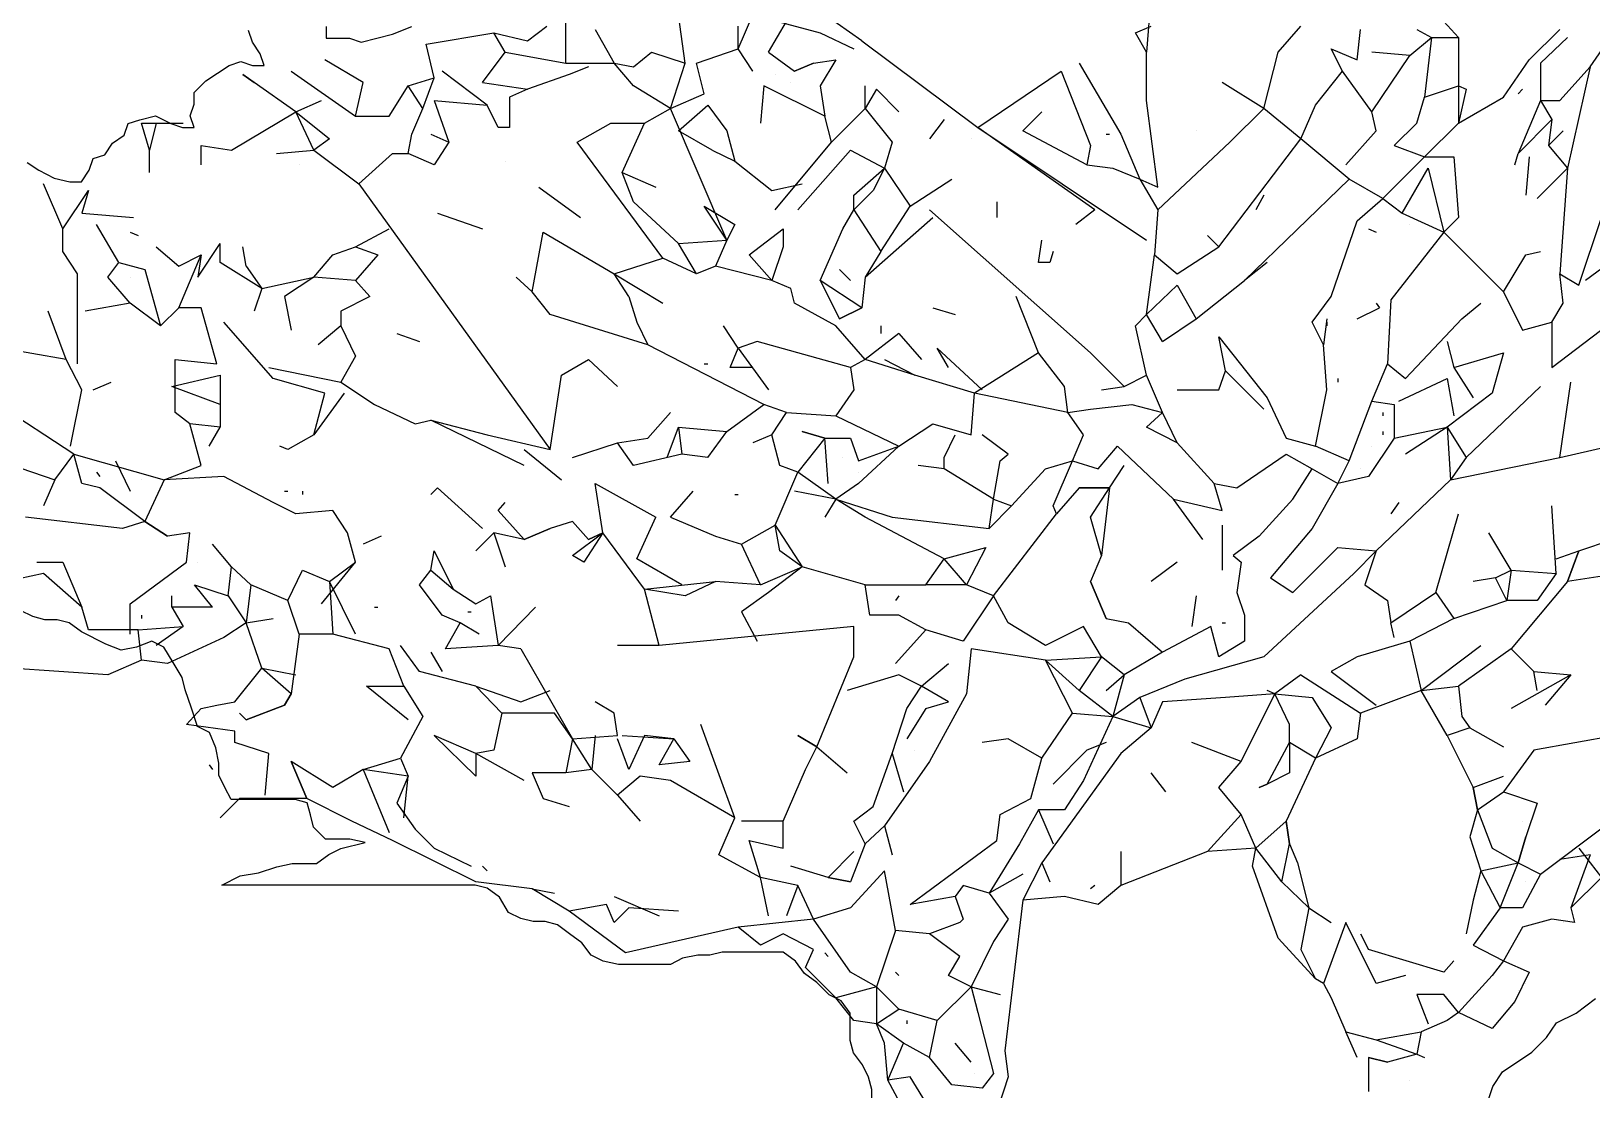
# Model space of a CAD drawing. Header units: inches. Extents: x -422522 to 22891, y -2973 to 414515.
# Drawn here: x 1516.8 to 1768.8, y -2060.6 to -1889.7 of the extents above; entities that cross this region are included whole.
import ezdxf

# ---------------------------------------------------------------- set-up
doc = ezdxf.new("R2010")
doc.units = ezdxf.units.IN
doc.header["$MEASUREMENT"] = 0
doc.layers.get('0').update_dxf_attribs({"lineweight": 40})
doc.layers.add('pino marittimo', color=7, linetype='Continuous')

# ---------------------------------------------------------------- blocks, each defined once
blk = doc.blocks.new('alberello')
at = {"layer": 'pino marittimo'}
for p, q in [((152.9918, -0.3878), (152.9737, -0.6171)), ((151.9741, -0.5989), (152.005, -0.5753)), ((152.0359, -0.6352), (152.0359, -0.5571)), ((152.2285, -0.6352), (152.2176, -0.5571)), ((152.3139, -0.6116), (152.3376, -0.5571)), ((152.3139, -0.6116), (152.3139, -0.5753)), ((152.3376, -0.5571), (152.4466, -0.5862)), ((152.363, -0.6171), (152.3921, -0.568)), ((152.5138, -0.5989), (152.4539, -0.5571)), ((152.9555, -0.5862), (152.9809, -0.5753)), ((153.1863, -0.6171), (153.2227, -0.5753)), ((153.4535, -0.568), (153.4771, -0.5934)), ((151.8105, -0.6043), (151.9195, -0.5862)), ((151.8232, -0.6589), (151.8105, -0.6043)), ((151.9377, -0.6171), (151.9195, -0.5862)), ((151.9195, -0.5862), (151.9741, -0.5989)), ((152.0831, -0.5807), (152.114, -0.6352)), ((152.4466, -0.5862), (152.5011, -0.6116)), ((152.5138, -0.5989), (152.701, -0.7388)), ((152.9737, -0.6171), (152.9555, -0.5862)), ((153.3135, -0.6298), (153.319, -0.5807)), ((153.3989, -0.6225), (153.4335, -0.5934)), ((153.4098, -0.5807), (153.4335, -0.5934)), ((153.4335, -0.5934), (153.4226, -0.6898)), ((153.4335, -0.5934), (153.4771, -0.5934)), ((153.4771, -0.5934), (153.4771, -0.6716)), ((153.5916, -0.6298), (153.6407, -0.5807)), ((153.6534, -0.5934), (153.6098, -0.6352)), ((153.6897, -0.6407), (153.7188, -0.5989)), ((151.7087, -0.6661), (151.6469, -0.6298)), ((151.9014, -0.6661), (151.9377, -0.6171)), ((151.9377, -0.6171), (152.0359, -0.6352)), ((152.1449, -0.6407), (152.174, -0.6171)), ((152.174, -0.6171), (152.2285, -0.6352)), ((152.2467, -0.6352), (152.3139, -0.6116)), ((152.3376, -0.648), (152.3139, -0.6116)), ((152.363, -0.6171), (152.4048, -0.648)), ((152.363, -0.6171), (152.363, -0.6171)), ((152.4357, -0.6352), (152.472, -0.6298)), ((152.472, -0.6298), (152.4466, -0.6716)), ((152.9737, -0.6952), (152.9737, -0.6171)), ((153.1627, -0.7079), (153.1863, -0.6171)), ((153.2899, -0.648), (153.2717, -0.6116)), ((153.2717, -0.6116), (153.3135, -0.6298)), ((153.3989, -0.6225), (153.3371, -0.6171)), ((153.3371, -0.7134), (153.3989, -0.6225)), ((153.5498, -0.6898), (153.5916, -0.6298)), ((151.5324, -0.6661), (151.5143, -0.6534)), ((151.5143, -0.6534), (151.5324, -0.6661)), ((151.5924, -0.648), (151.696, -0.7207)), ((151.9086, -0.7025), (151.8359, -0.648)), ((152.0413, -0.6534), (151.9741, -0.677)), ((152.0359, -0.6352), (152.114, -0.6352)), ((152.0722, -0.6407), (152.0413, -0.6534)), ((152.1449, -0.6716), (152.114, -0.6352)), ((152.114, -0.6352), (152.1449, -0.6407)), ((152.2049, -0.7079), (152.2285, -0.6352)), ((152.2594, -0.6843), (152.2467, -0.6352)), ((152.3376, -0.648), (152.3376, -0.648)), ((152.3739, -0.6534), (152.3739, -0.6534)), ((152.4357, -0.6352), (152.4048, -0.648)), ((152.4048, -0.648), (152.4357, -0.6352)), ((152.701, -0.7388), (152.8355, -0.648)), ((152.8355, -0.648), (152.8828, -0.7679)), ((152.8646, -0.6352), (152.9319, -0.7497)), ((153.2463, -0.7025), (153.2899, -0.648)), ((153.3371, -0.7134), (153.2899, -0.648)), ((153.6098, -0.6352), (153.6098, -0.6952)), ((153.6407, -0.6952), (153.6897, -0.6407)), ((153.6897, -0.6407), (153.6534, -0.8043)), ((151.5997, -0.7134), (151.5324, -0.6661)), ((151.696, -0.7207), (151.7087, -0.6661)), ((151.7505, -0.7207), (151.7814, -0.6716)), ((151.7814, -0.6716), (151.8232, -0.6589)), ((151.805, -0.7079), (151.7814, -0.6716)), ((151.805, -0.7079), (151.8232, -0.6589)), ((151.9014, -0.6661), (151.9741, -0.677)), ((151.9741, -0.677), (151.945, -0.6898)), ((152.2049, -0.7079), (152.1449, -0.6716)), ((152.3557, -0.6716), (152.3503, -0.7316)), ((152.4539, -0.7207), (152.3557, -0.6716)), ((152.3993, -0.6661), (152.3993, -0.6661)), ((152.4466, -0.6716), (152.4539, -0.7207)), ((152.5193, -0.7079), (152.5193, -0.6716)), ((152.5375, -0.677), (152.5193, -0.7079)), ((152.5375, -0.677), (152.5738, -0.7134)), ((153.1627, -0.7079), (153.0954, -0.6661)), ((153.4226, -0.6898), (153.4771, -0.6716)), ((153.4771, -0.6716), (153.4771, -0.7316)), ((153.4771, -0.6716), (153.4898, -0.677)), ((153.4898, -0.677), (153.4771, -0.7316)), ((153.5807, -0.677), (153.5734, -0.6843)), ((151.5997, -0.7134), (151.6415, -0.6952)), ((151.8232, -0.6952), (151.8468, -0.7625)), ((151.8232, -0.6952), (151.9086, -0.7025)), ((151.9268, -0.7388), (151.9086, -0.7025)), ((151.945, -0.6898), (151.945, -0.7388)), ((152.2049, -0.7079), (152.2594, -0.6843)), ((152.2176, -0.7443), (152.2649, -0.7025)), ((152.2649, -0.7025), (152.2958, -0.7443)), ((152.9918, -0.8352), (152.9737, -0.6952)), ((153.2227, -0.757), (153.2463, -0.7025)), ((153.4098, -0.7316), (153.4226, -0.6898)), ((153.4771, -0.7316), (153.5498, -0.6898)), ((153.6098, -0.6952), (153.5734, -0.7806)), ((153.6098, -0.6952), (153.6279, -0.7261)), ((153.6098, -0.6952), (153.6407, -0.6952)), ((151.4961, -0.7752), (151.5997, -0.7134)), ((151.6288, -0.7752), (151.5997, -0.7134)), ((151.5997, -0.7134), (151.6542, -0.757)), ((151.696, -0.7207), (151.7505, -0.7207)), ((151.7869, -0.7497), (151.805, -0.7079)), ((152.1631, -0.7316), (152.2049, -0.7079)), ((152.2958, -0.9206), (152.2049, -0.7079)), ((152.2721, -0.7261), (152.2721, -0.7261)), ((152.4648, -0.7625), (152.4539, -0.7207)), ((152.4648, -0.7625), (152.5193, -0.7079)), ((152.5193, -0.7079), (152.5629, -0.7625)), ((152.6465, -0.7261), (152.6229, -0.757)), ((152.7737, -0.7443), (152.8046, -0.7134)), ((153.1082, -0.7625), (153.1627, -0.7079)), ((153.2227, -0.757), (153.1627, -0.7079)), ((153.3444, -0.7443), (153.3371, -0.7134)), ((153.5734, -0.7806), (153.6279, -0.7261)), ((153.6279, -0.7261), (153.6225, -0.7679)), ((151.3634, -0.7752), (151.3507, -0.7316)), ((151.3507, -0.7316), (151.4179, -0.7316)), ((151.3743, -0.7316), (151.3634, -0.7752)), ((151.7814, -0.7806), (151.7869, -0.7497)), ((151.8178, -0.7497), (151.8468, -0.7625)), ((151.945, -0.7388), (151.9268, -0.7388)), ((152.054, -0.7625), (152.1086, -0.7316)), ((152.1086, -0.7316), (152.1631, -0.7316)), ((152.1267, -0.8115), (152.1631, -0.7316)), ((152.2721, -0.7752), (152.2176, -0.7443)), ((152.2958, -0.7443), (152.3085, -0.7934)), ((152.8901, -0.8715), (152.701, -0.7388)), ((152.701, -0.7388), (152.9737, -0.9206)), ((152.8773, -0.7988), (152.7737, -0.7443)), ((152.9082, -0.7497), (152.9137, -0.7497)), ((152.9319, -0.7497), (152.9628, -0.8224)), ((153.0536, -0.7443), (153.0536, -0.7443)), ((153.2953, -0.7988), (153.3444, -0.7443)), ((153.3735, -0.7679), (153.4098, -0.7316)), ((153.4771, -0.7316), (153.4226, -0.7861)), ((153.6225, -0.7679), (153.6461, -0.7443)), ((153.6461, -0.7443), (153.6225, -0.7679)), ((151.3634, -0.8115), (151.3634, -0.7752)), ((151.447, -0.7988), (151.447, -0.7679)), ((151.447, -0.7679), (151.4961, -0.7752)), ((151.5688, -0.7806), (151.6288, -0.7752)), ((151.6542, -0.757), (151.6288, -0.7752)), ((151.6288, -0.7752), (151.7014, -0.8297)), ((151.7014, -0.8297), (151.756, -0.7806)), ((151.756, -0.7806), (151.7814, -0.7806)), ((151.8232, -0.7988), (151.7814, -0.7806)), ((151.8468, -0.7625), (151.8232, -0.7988)), ((152.1922, -0.9497), (152.054, -0.7625)), ((152.2721, -0.7752), (152.3085, -0.7934)), ((152.3739, -0.8715), (152.4648, -0.7625)), ((152.4957, -0.7752), (152.4103, -0.8715)), ((152.4957, -0.7752), (152.5502, -0.8043)), ((152.5629, -0.7625), (152.5502, -0.8043)), ((152.6901, -0.757), (152.6901, -0.757)), ((152.8828, -0.7679), (152.8773, -0.7988)), ((152.9918, -0.8715), (153.1082, -0.7625)), ((153.09, -0.9315), (153.2227, -0.757)), ((153.3008, -0.8224), (153.2227, -0.757)), ((153.3735, -0.7679), (153.4226, -0.7861)), ((153.568, -0.7988), (153.5734, -0.7806)), ((153.6225, -0.7679), (153.6534, -0.8043)), ((151.6051, -0.7988), (151.6051, -0.7988)), ((151.9377, -0.7934), (151.9377, -0.7934)), ((152.3085, -0.7934), (152.3685, -0.8406)), ((152.5011, -0.8479), (152.5502, -0.8043)), ((152.5502, -0.8043), (152.532, -0.8406)), ((152.5502, -0.8043), (152.592, -0.866)), ((152.8773, -0.7988), (152.9191, -0.8043)), ((152.9191, -0.8043), (152.9628, -0.8224)), ((153.4226, -0.7861), (153.3553, -0.8533)), ((153.3862, -0.877), (153.428, -0.8043)), ((153.4226, -0.7861), (153.4698, -0.7861)), ((153.428, -0.8043), (153.4535, -0.9079)), ((153.4698, -0.7861), (153.4771, -0.8842)), ((153.568, -0.7988), (153.568, -0.7988)), ((153.5916, -0.7861), (153.5861, -0.8479)), ((153.6534, -0.8043), (153.6043, -0.8533)), ((153.6534, -0.8043), (153.6407, -0.9751)), ((151.2235, -0.9024), (151.1926, -0.8297)), ((151.7014, -0.8297), (152.0104, -1.2586)), ((152.1267, -0.8115), (152.1813, -0.8352)), ((152.1449, -0.8588), (152.1267, -0.8115)), ((152.3685, -0.8406), (152.4175, -0.8297)), ((152.592, -0.866), (152.6592, -0.8224)), ((152.9628, -0.8224), (152.9918, -0.8715)), ((152.9628, -0.8224), (152.9918, -0.8352)), ((153.1318, -0.986), (153.3008, -0.8224)), ((153.3553, -0.8533), (153.3008, -0.8224)), ((151.2235, -0.9024), (151.2653, -0.8406)), ((151.2653, -0.8406), (151.2544, -0.877)), ((151.9922, -0.8352), (152.0595, -0.8842)), ((152.532, -0.8406), (152.5011, -0.8715)), ((152.5011, -0.8715), (152.5011, -0.8479)), ((153.1627, -0.8479), (153.15, -0.8715)), ((153.3135, -0.8897), (153.3553, -0.8533)), ((153.3553, -0.8533), (153.3862, -0.877)), ((151.2544, -0.877), (151.338, -0.8842)), ((151.8287, -0.877), (151.9014, -0.9024)), ((152.2176, -0.926), (152.1449, -0.8588)), ((152.2958, -0.9206), (152.2594, -0.866)), ((152.2594, -0.866), (152.3085, -0.8951)), ((152.3739, -0.8715), (152.3739, -0.8715)), ((152.483, -0.9024), (152.5011, -0.8715)), ((152.5011, -0.8715), (152.5447, -0.9387)), ((152.5447, -0.9387), (152.592, -0.866)), ((152.6229, -0.8715), (152.8828, -1.1023)), ((152.7319, -0.8588), (152.7319, -0.8842)), ((152.8901, -0.8715), (152.8592, -0.8951)), ((152.9918, -0.8715), (152.9864, -0.9442)), ((152.9918, -0.8715), (152.9918, -0.8715)), ((153.3862, -0.877), (153.4535, -0.9079)), ((153.8533, -0.8588), (153.6825, -0.986)), ((151.2235, -0.9387), (151.2235, -0.9024)), ((151.3143, -0.9569), (151.278, -0.8951)), ((151.696, -0.9315), (151.7505, -0.9024)), ((152.3085, -0.8951), (152.2958, -0.9206)), ((152.3321, -0.9442), (152.3866, -0.9024)), ((152.3866, -0.9024), (152.3866, -0.9315)), ((152.4466, -0.986), (152.483, -0.9024)), ((152.5193, -0.9805), (152.6283, -0.8842)), ((153.2717, -1.0114), (153.3135, -0.8897)), ((153.3317, -0.9024), (153.3444, -0.9079)), ((153.3989, -0.8951), (153.3989, -0.8951)), ((153.4771, -0.8842), (153.4535, -0.9079)), ((153.6716, -0.9933), (153.7079, -0.8842)), ((151.3325, -0.9079), (151.3452, -0.9133)), ((151.3743, -0.9315), (151.4107, -0.9624)), ((151.4416, -0.9805), (151.4779, -0.926)), ((151.4779, -0.9569), (151.4779, -0.926)), ((151.5197, -0.9624), (151.5143, -0.9315)), ((151.6596, -0.9442), (151.696, -0.9315)), ((151.696, -0.9315), (151.7323, -0.9442)), ((151.9813, -1.0042), (151.9995, -0.9079)), ((151.9995, -0.9079), (152.114, -0.9751)), ((152.2176, -0.926), (152.2958, -0.9206)), ((152.2467, -0.9751), (152.2176, -0.926)), ((152.2958, -0.9206), (152.2776, -0.9624)), ((152.3866, -0.9315), (152.3685, -0.986)), ((152.7992, -0.9569), (152.8046, -0.9206)), ((153.0227, -0.9751), (153.09, -0.9315)), ((153.09, -0.9315), (153.0718, -0.9133)), ((153.4535, -0.9079), (153.368, -1.0169)), ((153.4535, -0.9079), (153.5498, -1.0042)), ((151.2471, -0.9751), (151.2235, -0.9387)), ((151.2962, -0.9805), (151.3143, -0.9569)), ((151.3143, -0.9569), (151.3561, -0.9678)), ((151.4107, -1.0296), (151.447, -0.9442)), ((151.4107, -0.9624), (151.447, -0.9442)), ((151.447, -0.9442), (151.4416, -0.9805)), ((151.5451, -0.9987), (151.4779, -0.9569)), ((151.6288, -0.9805), (151.6596, -0.9442)), ((151.7323, -0.9442), (151.696, -0.986)), ((152.114, -0.9751), (152.1922, -0.9497)), ((152.2467, -0.9751), (152.1922, -0.9497)), ((152.3685, -0.986), (152.3321, -0.9442)), ((152.5447, -0.9387), (152.5193, -0.9805)), ((152.8174, -0.9569), (152.7992, -0.9569)), ((152.8228, -0.9387), (152.8174, -0.9569)), ((152.9737, -1.0405), (152.9864, -0.9442)), ((152.9864, -0.9442), (153.0227, -0.9751)), ((153.1681, -0.9569), (153.1318, -0.986)), ((153.5498, -1.0042), (153.5861, -0.9442)), ((153.5861, -0.9442), (153.6098, -0.9387)), ((151.2471, -1.1205), (151.2471, -0.9751)), ((151.3325, -1.0223), (151.2962, -0.9805)), ((151.3325, -0.9805), (151.3325, -0.9805)), ((151.3561, -0.9678), (151.3816, -1.0587)), ((151.5197, -0.9624), (151.5451, -0.9987)), ((151.5451, -0.9987), (151.6288, -0.9805)), ((151.6288, -0.9805), (151.5815, -1.0114)), ((151.696, -0.986), (151.6288, -0.9805)), ((151.9813, -1.0042), (151.9559, -0.9805)), ((152.1376, -1.0114), (152.114, -0.9751)), ((152.114, -0.9751), (152.1922, -1.0223)), ((152.2776, -0.9624), (152.2467, -0.9751)), ((152.3685, -0.986), (152.2776, -0.9624)), ((152.4775, -0.9678), (152.4957, -0.986)), ((152.5193, -0.9805), (152.5138, -1.0296)), ((153.6461, -1.0223), (153.6407, -0.9751)), ((153.6407, -0.9751), (153.6716, -0.9933)), ((151.5451, -0.9987), (151.5324, -1.0351)), ((151.5451, -0.9987), (151.5451, -0.9987)), ((151.696, -0.986), (151.7196, -1.0114)), ((152.0104, -1.0405), (151.9813, -1.0042)), ((152.3993, -0.9987), (152.3685, -0.986)), ((152.4048, -1.0223), (152.3993, -0.9987)), ((152.5138, -1.0296), (152.4466, -0.986)), ((152.4466, -0.986), (152.4775, -1.0478)), ((152.9737, -1.0405), (153.0227, -0.9933)), ((153.0227, -0.9933), (153.0536, -1.0478)), ((153.0536, -1.0478), (153.1318, -0.986)), ((153.5498, -1.0042), (153.5807, -1.066)), ((151.3325, -1.0223), (151.2598, -1.0351)), ((151.3816, -1.0587), (151.3325, -1.0223)), ((151.4107, -1.0296), (151.3816, -1.0587)), ((151.447, -1.0296), (151.4107, -1.0296)), ((151.4725, -1.1205), (151.447, -1.0296)), ((151.5815, -1.0114), (151.5924, -1.066)), ((151.7196, -1.0114), (151.6724, -1.0351)), ((152.1376, -1.0114), (152.1504, -1.0532)), ((152.472, -1.0587), (152.4048, -1.0223)), ((152.5138, -1.0296), (152.4775, -1.0478)), ((152.4775, -1.0478), (152.5138, -1.0296)), ((152.6283, -1.0296), (152.6647, -1.0405)), ((152.7992, -1.1023), (152.7628, -1.0114)), ((153.2408, -1.0532), (153.2717, -1.0114)), ((153.3135, -1.0478), (153.3499, -1.0296)), ((153.3444, -1.0223), (153.3499, -1.0296)), ((153.368, -1.0169), (153.3626, -1.1205)), ((153.4825, -1.0478), (153.5134, -1.0223)), ((153.6279, -1.0532), (153.6461, -1.0223)), ((151.2289, -1.1132), (151.1998, -1.0351)), ((151.5633, -1.1441), (151.4834, -1.0532)), ((151.6724, -1.0351), (151.6724, -1.0587)), ((152.1685, -1.0896), (152.0104, -1.0405)), ((152.1504, -1.0532), (152.1685, -1.0896)), ((152.9555, -1.0587), (152.9737, -1.0405)), ((152.9991, -1.0841), (152.9737, -1.0405)), ((152.9991, -1.0841), (153.0536, -1.0478)), ((153.259, -1.0896), (153.2408, -1.0532)), ((153.2645, -1.0478), (153.259, -1.0896)), ((153.2645, -1.0532), (153.2645, -1.0587)), ((153.3917, -1.1441), (153.4825, -1.0478)), ((153.5807, -1.066), (153.6279, -1.0532)), ((153.6279, -1.1259), (153.7315, -1.0478)), ((153.6279, -1.0532), (153.6279, -1.1259)), ((151.6724, -1.0587), (151.636, -1.0896)), ((151.6724, -1.0587), (151.696, -1.1078)), ((151.7632, -1.0714), (151.7996, -1.0841)), ((152.3139, -1.095), (152.2903, -1.0587)), ((152.5193, -1.1132), (152.472, -1.0587)), ((152.5738, -1.0714), (152.5193, -1.1132)), ((152.5447, -1.0587), (152.5447, -1.0714)), ((152.5738, -1.0714), (152.6102, -1.1132)), ((152.9737, -1.1387), (152.9555, -1.0587)), ((153.1009, -1.1314), (153.09, -1.0769)), ((153.09, -1.0769), (153.1681, -1.175)), ((151.2289, -1.1132), (151.0599, -1.0841)), ((151.696, -1.1078), (151.6724, -1.1496)), ((152.3557, -1.1859), (152.1685, -1.0896)), ((152.3012, -1.1259), (152.3139, -1.095)), ((152.3448, -1.0841), (152.3139, -1.095)), ((152.3139, -1.095), (152.363, -1.1623)), ((152.4957, -1.1259), (152.3448, -1.0841)), ((152.6538, -1.1259), (152.6356, -1.095)), ((152.6356, -1.095), (152.7083, -1.1623)), ((152.7992, -1.1023), (152.6956, -1.1677)), ((152.841, -1.1568), (152.7992, -1.1023)), ((152.8828, -1.1023), (152.9373, -1.1568)), ((153.2645, -1.1623), (153.259, -1.0896)), ((153.4589, -1.0841), (153.4698, -1.1259)), ((153.4698, -1.1259), (153.5498, -1.1023)), ((153.5498, -1.1023), (153.5316, -1.1677)), ((151.2544, -1.1623), (151.2289, -1.1132)), ((151.4052, -1.1986), (151.4052, -1.1132)), ((151.4052, -1.1132), (151.4725, -1.1205)), ((151.5561, -1.1259), (151.6724, -1.1496)), ((152.0286, -1.1387), (152.0722, -1.1132)), ((152.0722, -1.1132), (152.1195, -1.1568)), ((152.2594, -1.1205), (152.2649, -1.1205)), ((152.3376, -1.1259), (152.3012, -1.1259)), ((152.5193, -1.1132), (152.4957, -1.1259)), ((152.4957, -1.1259), (152.5011, -1.1623)), ((152.5993, -1.1387), (152.5193, -1.1132)), ((152.5502, -1.1132), (152.5993, -1.1387)), ((153.09, -1.1623), (153.1009, -1.1314)), ((153.1009, -1.1314), (153.1627, -1.1932)), ((153.1191, -1.1314), (153.1191, -1.1314)), ((153.3371, -1.1805), (153.3626, -1.1205)), ((153.3626, -1.1205), (153.3917, -1.1441)), ((153.4698, -1.1259), (153.5007, -1.175)), ((151.2416, -1.2659), (151.0544, -1.1441)), ((151.2725, -1.1623), (151.3016, -1.1496)), ((151.3998, -1.1568), (151.4779, -1.1387)), ((151.4779, -1.1859), (151.3998, -1.1568)), ((151.4779, -1.1387), (151.4779, -1.2223)), ((151.6469, -1.1677), (151.5633, -1.1441)), ((151.6724, -1.1496), (151.7269, -1.1859)), ((152.0104, -1.2586), (152.0286, -1.1387)), ((152.6956, -1.1677), (152.5993, -1.1387)), ((152.8464, -1.1986), (152.841, -1.1568)), ((152.901, -1.1623), (152.9373, -1.1568)), ((152.9373, -1.1568), (152.9737, -1.1387)), ((152.9991, -1.1986), (152.9737, -1.1387)), ((153.2826, -1.1441), (153.2826, -1.1496)), ((153.3808, -1.1805), (153.4589, -1.1441)), ((153.4589, -1.1441), (153.4698, -1.2041)), ((153.4898, -1.2713), (153.6098, -1.1568)), ((153.6407, -1.2713), (153.6588, -1.1496)), ((151.2362, -1.2532), (151.2544, -1.1623)), ((151.6288, -1.235), (151.6469, -1.1677)), ((151.6778, -1.1677), (151.6288, -1.235)), ((152.5011, -1.1623), (152.472, -1.2041)), ((152.6901, -1.235), (152.6956, -1.1677)), ((152.8464, -1.1986), (152.6956, -1.1677)), ((153.0227, -1.1623), (153.09, -1.1623)), ((153.1681, -1.175), (153.199, -1.2404)), ((153.2463, -1.2532), (153.2645, -1.1623)), ((153.3008, -1.2768), (153.3371, -1.1805)), ((153.3371, -1.1805), (153.3735, -1.1859)), ((153.5316, -1.1677), (153.4589, -1.2223)), ((151.4288, -1.2168), (151.4052, -1.1986)), ((151.4779, -1.1859), (151.4779, -1.1859)), ((151.7269, -1.1859), (151.7923, -1.2168)), ((152.1685, -1.2404), (152.2049, -1.1986)), ((152.2958, -1.2295), (152.3557, -1.1859)), ((152.3921, -1.1986), (152.3557, -1.1859)), ((152.3685, -1.235), (152.3921, -1.1986)), ((152.3921, -1.1986), (152.472, -1.2041)), ((152.472, -1.2041), (152.5738, -1.2532)), ((152.8464, -1.1986), (152.8828, -1.1932)), ((152.8719, -1.235), (152.8464, -1.1986)), ((152.8828, -1.1932), (152.95, -1.1859)), ((152.95, -1.1859), (152.9991, -1.1986)), ((152.9737, -1.2223), (152.9991, -1.1986)), ((153.0227, -1.2477), (152.9991, -1.1986)), ((153.3553, -1.1986), (153.3553, -1.2041)), ((153.3735, -1.1859), (153.3735, -1.2404)), ((151.447, -1.2841), (151.4288, -1.2168)), ((151.4779, -1.2223), (151.4288, -1.2168)), ((151.4597, -1.2532), (151.4779, -1.2223)), ((151.4779, -1.2223), (151.4779, -1.2223)), ((151.7923, -1.2168), (151.8178, -1.2114)), ((151.9686, -1.2841), (151.8178, -1.2114)), ((151.8178, -1.2114), (151.9086, -1.235)), ((152.1994, -1.2713), (152.2176, -1.2223)), ((152.2176, -1.2223), (152.2231, -1.2659)), ((152.2176, -1.2223), (152.2958, -1.2295)), ((152.2649, -1.2713), (152.2958, -1.2295)), ((152.4539, -1.2404), (152.4175, -1.2295)), ((152.4175, -1.2295), (152.4539, -1.2404)), ((152.5738, -1.2532), (152.6283, -1.2168)), ((152.6283, -1.2168), (152.6901, -1.235)), ((153.0227, -1.2477), (152.9737, -1.2223)), ((153.3553, -1.2295), (153.3553, -1.235)), ((153.3735, -1.2404), (153.4589, -1.2223)), ((153.4589, -1.2223), (153.3917, -1.2659)), ((153.4589, -1.2223), (153.4644, -1.3077)), ((153.4589, -1.2223), (153.4898, -1.2713)), ((151.0363, -1.2477), (151.2107, -1.3077)), ((151.5869, -1.2586), (151.5742, -1.2532)), ((151.6288, -1.235), (151.5869, -1.2586)), ((151.9086, -1.235), (152.0104, -1.2586)), ((151.9686, -1.2586), (151.9686, -1.2586)), ((151.9686, -1.2586), (152.0286, -1.3077)), ((152.0468, -1.2713), (152.1195, -1.2477)), ((152.1195, -1.2477), (152.1685, -1.2404)), ((152.1449, -1.2841), (152.1195, -1.2477)), ((152.3685, -1.235), (152.3376, -1.2477)), ((152.3812, -1.2841), (152.3685, -1.235)), ((152.4539, -1.2404), (152.4103, -1.295)), ((152.4539, -1.2404), (152.4957, -1.2404)), ((152.4593, -1.3131), (152.4539, -1.2404)), ((152.4957, -1.2404), (152.5084, -1.2768)), ((152.5084, -1.2768), (152.5738, -1.2532)), ((152.5738, -1.2532), (152.5084, -1.3131)), ((152.6465, -1.2713), (152.6647, -1.235)), ((152.7501, -1.2659), (152.7083, -1.235)), ((152.8537, -1.2768), (152.8719, -1.235)), ((152.8955, -1.2895), (152.9264, -1.2532)), ((152.9264, -1.2532), (153.0173, -1.3386)), ((153.0827, -1.3131), (153.0227, -1.2477)), ((153.199, -1.2404), (153.2463, -1.2532)), ((153.3008, -1.2768), (153.2463, -1.2532)), ((153.3735, -1.2404), (153.3317, -1.3022)), ((153.3371, -1.2532), (153.3371, -1.2532)), ((153.6407, -1.2713), (153.7443, -1.2477)), ((151.2107, -1.3077), (151.2416, -1.2659)), ((151.2544, -1.3131), (151.2416, -1.2659)), ((151.2416, -1.2659), (151.387, -1.3077)), ((151.3089, -1.2768), (151.3325, -1.3259)), ((151.387, -1.3077), (151.447, -1.2841)), ((152.2231, -1.2659), (152.1449, -1.2841)), ((152.2649, -1.2713), (152.2231, -1.2659)), ((152.4103, -1.295), (152.3812, -1.2841)), ((152.483, -1.2713), (152.483, -1.2713)), ((152.6465, -1.2895), (152.6047, -1.2841)), ((152.6465, -1.2895), (152.6465, -1.2713)), ((152.7265, -1.3386), (152.7374, -1.2768)), ((152.7374, -1.2768), (152.7501, -1.2659)), ((152.8101, -1.2895), (152.8537, -1.2768)), ((152.8228, -1.3495), (152.8537, -1.2768)), ((152.8537, -1.2768), (152.8955, -1.2895)), ((152.9137, -1.3204), (152.9373, -1.2841)), ((153.1191, -1.3204), (153.199, -1.2659)), ((153.199, -1.2659), (153.2408, -1.2895)), ((153.2826, -1.3131), (153.3008, -1.2768)), ((153.4898, -1.2713), (153.4644, -1.3077)), ((153.4644, -1.3077), (153.6407, -1.2713)), ((151.2107, -1.3077), (151.1926, -1.3495)), ((151.278, -1.295), (151.2834, -1.3022)), ((151.3507, -1.3077), (151.3507, -1.3077)), ((151.387, -1.3077), (151.3561, -1.3749)), ((151.4834, -1.3022), (151.387, -1.3077)), ((151.4652, -1.295), (151.4652, -1.295)), ((151.5633, -1.344), (151.4834, -1.3022)), ((152.3739, -1.3804), (152.4103, -1.295)), ((152.472, -1.3386), (152.4103, -1.295)), ((152.5084, -1.295), (152.5084, -1.295)), ((152.7265, -1.3386), (152.6465, -1.2895)), ((152.7556, -1.3495), (152.8101, -1.2895)), ((153.2099, -1.3386), (153.2408, -1.2895)), ((153.2408, -1.2895), (153.2826, -1.3131)), ((153.3317, -1.3022), (153.2826, -1.3131)), ((153.319, -1.2895), (153.319, -1.2895)), ((153.4644, -1.3077), (153.3444, -1.4222)), ((151.2834, -1.3204), (151.2544, -1.3131)), ((151.3561, -1.3749), (151.2834, -1.3204)), ((151.5815, -1.3259), (151.5869, -1.3259)), ((151.6106, -1.3259), (151.6106, -1.3313)), ((151.8178, -1.3313), (151.8287, -1.3204)), ((151.9014, -1.3858), (151.8287, -1.3204)), ((152.0958, -1.3931), (152.0831, -1.3131)), ((152.0831, -1.3131), (152.1813, -1.3677)), ((152.2049, -1.3677), (152.2412, -1.3259)), ((152.3085, -1.3313), (152.3139, -1.3313)), ((152.472, -1.3386), (152.4048, -1.3259)), ((152.5084, -1.3131), (152.472, -1.3386)), ((152.8646, -1.3204), (152.8283, -1.3622)), ((152.8646, -1.3204), (152.9137, -1.3204)), ((152.9137, -1.3204), (152.8646, -1.3204)), ((152.8828, -1.3677), (152.9137, -1.3204)), ((152.9137, -1.3204), (152.901, -1.4295)), ((153.0827, -1.3131), (153.1191, -1.3204)), ((153.0954, -1.3568), (153.0827, -1.3131)), ((153.2826, -1.3131), (153.2408, -1.3858)), ((151.5997, -1.3622), (151.5633, -1.344)), ((151.6596, -1.3568), (151.5997, -1.3622)), ((151.6833, -1.3931), (151.6596, -1.3568)), ((151.9268, -1.3568), (151.9377, -1.344)), ((151.9686, -1.404), (151.9268, -1.3568)), ((152.472, -1.3386), (152.4539, -1.3677)), ((152.472, -1.3386), (152.5629, -1.3677)), ((152.5193, -1.3677), (152.472, -1.3386)), ((152.7192, -1.3858), (152.7265, -1.3386)), ((152.7556, -1.3495), (152.7192, -1.3858)), ((152.7265, -1.3386), (152.7556, -1.3495)), ((152.8283, -1.3622), (152.8228, -1.3495)), ((153.0173, -1.3386), (153.0954, -1.3568)), ((153.0645, -1.404), (153.0173, -1.3386)), ((153.2099, -1.3386), (153.1554, -1.3986)), ((153.3808, -1.344), (153.368, -1.3622)), ((153.6352, -1.4585), (153.6279, -1.3495)), ((151.3198, -1.3858), (151.1635, -1.3677)), ((151.3561, -1.3749), (151.3198, -1.3858)), ((151.3925, -1.3986), (151.3561, -1.3749)), ((151.3561, -1.3749), (151.3925, -1.3986)), ((151.9686, -1.404), (152.0104, -1.3858)), ((152.0104, -1.3858), (151.9686, -1.404)), ((152.0468, -1.3749), (152.0104, -1.3858)), ((152.0722, -1.404), (152.0468, -1.3749)), ((152.1504, -1.4349), (152.1813, -1.3677)), ((152.2049, -1.3677), (152.2776, -1.3986)), ((152.3194, -1.4113), (152.3739, -1.3804)), ((152.3812, -1.4222), (152.3739, -1.3804)), ((152.3739, -1.3804), (152.4175, -1.4476)), ((152.6465, -1.4349), (152.5193, -1.3677)), ((152.5629, -1.3677), (152.7192, -1.3858)), ((152.7265, -1.4949), (152.8283, -1.3622)), ((152.901, -1.4295), (152.8828, -1.3677)), ((153.0954, -1.3804), (153.0954, -1.3804)), ((153.0954, -1.3804), (153.0954, -1.4531)), ((153.2408, -1.3858), (153.1736, -1.4658)), ((153.4407, -1.4894), (153.4771, -1.3622)), ((151.4288, -1.3931), (151.3925, -1.3986)), ((151.4234, -1.4404), (151.4288, -1.3931)), ((151.696, -1.4404), (151.6833, -1.3931)), ((151.696, -1.4404), (151.6833, -1.3931)), ((151.7378, -1.3986), (151.7087, -1.4113)), ((151.7378, -1.3986), (151.7378, -1.3986)), ((151.9195, -1.3931), (151.8905, -1.4222)), ((151.9686, -1.404), (151.9195, -1.3931)), ((151.9195, -1.3931), (151.9377, -1.4476)), ((152.0468, -1.4295), (152.0958, -1.3931)), ((152.0958, -1.3931), (152.0649, -1.4404)), ((152.0722, -1.404), (152.0958, -1.3931)), ((152.0958, -1.3931), (152.0722, -1.404)), ((152.1631, -1.484), (152.0958, -1.3931)), ((152.2776, -1.3986), (152.3194, -1.4113)), ((153.1554, -1.3986), (153.1136, -1.4295)), ((153.1554, -1.3986), (153.1554, -1.3986)), ((153.5625, -1.4531), (153.5262, -1.3931)), ((153.6716, -1.4222), (153.7261, -1.404)), ((151.4961, -1.4476), (151.4652, -1.4113)), ((151.8178, -1.4531), (151.8232, -1.4222)), ((151.8232, -1.4222), (151.8541, -1.484)), ((152.0649, -1.4404), (152.0468, -1.4295)), ((152.2231, -1.4767), (152.1504, -1.4349)), ((152.3503, -1.4767), (152.3194, -1.4113)), ((152.4175, -1.4476), (152.3812, -1.4222)), ((152.6174, -1.4767), (152.6465, -1.4349)), ((152.6465, -1.4349), (152.7138, -1.4167)), ((152.6829, -1.4767), (152.6465, -1.4349)), ((152.7138, -1.4167), (152.6829, -1.4767)), ((152.901, -1.4295), (152.8828, -1.4713)), ((153.1136, -1.4295), (153.1263, -1.4404)), ((153.2099, -1.4894), (153.2826, -1.4167)), ((153.2826, -1.4167), (153.3444, -1.4222)), ((153.3444, -1.4222), (153.3081, -1.4585)), ((153.3444, -1.4222), (153.3262, -1.4767)), ((153.6352, -1.4349), (153.6716, -1.4222)), ((153.6716, -1.4222), (153.6534, -1.4713)), ((153.6534, -1.4713), (153.6716, -1.4222)), ((151.1926, -1.4585), (151.1326, -1.4713)), ((151.1817, -1.4404), (151.2235, -1.4404)), ((151.2544, -1.5131), (151.1926, -1.4585)), ((151.2235, -1.4404), (151.2544, -1.5131)), ((151.3325, -1.5076), (151.4234, -1.4404)), ((151.4416, -1.4404), (151.4416, -1.4404)), ((151.4906, -1.4949), (151.4961, -1.4476)), ((151.4961, -1.4476), (151.527, -1.4767)), ((151.5869, -1.5022), (151.6106, -1.4531)), ((151.6106, -1.4531), (151.6542, -1.4713)), ((151.6415, -1.5076), (151.696, -1.4404)), ((151.6542, -1.4713), (151.696, -1.4404)), ((151.7996, -1.4767), (151.8178, -1.4531)), ((151.8178, -1.4531), (151.8541, -1.484)), ((152.3503, -1.4767), (152.4175, -1.4476)), ((152.4175, -1.4476), (152.363, -1.4894)), ((152.5193, -1.4767), (152.4175, -1.4476)), ((153.0227, -1.4404), (152.9809, -1.4713)), ((153.1263, -1.4404), (153.1191, -1.4894)), ((153.3081, -1.4585), (153.1627, -1.593)), ((153.5371, -1.4658), (153.5625, -1.4531)), ((153.5625, -1.4531), (153.5552, -1.5022)), ((153.5625, -1.4531), (153.6352, -1.4585)), ((153.6352, -1.4585), (153.6043, -1.5022)), ((153.737, -1.4585), (153.6534, -1.4713)), ((151.4652, -1.5131), (151.4361, -1.4767)), ((151.4361, -1.4767), (151.4906, -1.4949)), ((151.527, -1.4767), (151.5197, -1.5385)), ((151.5869, -1.5022), (151.527, -1.4767)), ((151.696, -1.5567), (151.6542, -1.4713)), ((151.6542, -1.4713), (151.6596, -1.5567)), ((151.8359, -1.5258), (151.7996, -1.4767)), ((151.8541, -1.484), (151.8905, -1.5076)), ((152.1631, -1.484), (152.2776, -1.4713)), ((152.2285, -1.4949), (152.1631, -1.484)), ((152.1867, -1.5749), (152.1631, -1.484)), ((152.2776, -1.4713), (152.2285, -1.4949)), ((152.3503, -1.4767), (152.2776, -1.4713)), ((152.5193, -1.4767), (152.6174, -1.4767)), ((152.5266, -1.5258), (152.5193, -1.4767)), ((152.6829, -1.4767), (152.6174, -1.4767)), ((152.7265, -1.4949), (152.6829, -1.4767)), ((152.9082, -1.5312), (152.8828, -1.4713)), ((152.8828, -1.4713), (152.9082, -1.5312)), ((153.1736, -1.4658), (153.2099, -1.4894)), ((153.3262, -1.4767), (153.3626, -1.5022)), ((153.5371, -1.4658), (153.5007, -1.4713)), ((153.5552, -1.5022), (153.5371, -1.4658)), ((153.6534, -1.4713), (153.5625, -1.5803)), ((151.3325, -1.5567), (151.3325, -1.5076)), ((151.3998, -1.5131), (151.3998, -1.4949)), ((151.4906, -1.4949), (151.4906, -1.4949)), ((151.4906, -1.4949), (151.5197, -1.5385)), ((151.6051, -1.5567), (151.5869, -1.5022)), ((151.8905, -1.5076), (151.9141, -1.4949)), ((151.9141, -1.4949), (151.9268, -1.5749)), ((152.363, -1.4894), (152.3194, -1.5203)), ((152.5738, -1.4949), (152.5684, -1.5022)), ((152.7265, -1.4949), (152.6774, -1.5676)), ((152.7501, -1.5385), (152.7265, -1.4949)), ((153.0536, -1.4949), (153.0464, -1.544)), ((153.1191, -1.4894), (153.1318, -1.5258)), ((153.3626, -1.5022), (153.368, -1.5385)), ((153.368, -1.5385), (153.4407, -1.4894)), ((153.4407, -1.4894), (153.4698, -1.5312)), ((153.4698, -1.5312), (153.5552, -1.5022)), ((153.6043, -1.5022), (153.5552, -1.5022)), ((151.2653, -1.5494), (151.2544, -1.5131)), ((151.3507, -1.5258), (151.3507, -1.5312)), ((151.4652, -1.5131), (151.3998, -1.5131)), ((151.3998, -1.5131), (151.4179, -1.544)), ((151.5197, -1.5385), (151.5633, -1.5312)), ((151.7269, -1.5131), (151.7323, -1.5131)), ((151.865, -1.5385), (151.8359, -1.5258)), ((151.8777, -1.5203), (151.8832, -1.5203)), ((151.9268, -1.5749), (151.9868, -1.5131)), ((152.3194, -1.5203), (152.3448, -1.5676)), ((152.5738, -1.5258), (152.5266, -1.5258)), ((152.6174, -1.5494), (152.5738, -1.5258)), ((152.9082, -1.5312), (152.9446, -1.5385)), ((153.1318, -1.5258), (153.1318, -1.5676)), ((153.4698, -1.5312), (153.3989, -1.5676)), ((151.3452, -1.5494), (151.2653, -1.5494)), ((151.3452, -1.5494), (151.4179, -1.544)), ((151.3507, -1.5985), (151.3452, -1.5494)), ((151.4179, -1.544), (151.3743, -1.5749)), ((151.4834, -1.5621), (151.3925, -1.6039)), ((151.5197, -1.5385), (151.4834, -1.5621)), ((151.5451, -1.6112), (151.5197, -1.5385)), ((151.6051, -1.5567), (151.5924, -1.653)), ((151.6596, -1.5567), (151.6051, -1.5567)), ((151.7505, -1.5803), (151.6596, -1.5567)), ((151.8414, -1.5803), (151.865, -1.5385)), ((151.8959, -1.5567), (151.865, -1.5385)), ((151.8959, -1.5567), (151.8959, -1.5567)), ((152.5011, -1.544), (152.1867, -1.5749)), ((152.5011, -1.593), (152.5011, -1.544)), ((152.5684, -1.6039), (152.6174, -1.5494)), ((152.6774, -1.5676), (152.6174, -1.5494)), ((152.8101, -1.5749), (152.7501, -1.5385)), ((152.8719, -1.544), (152.8101, -1.5749)), ((152.901, -1.593), (152.8719, -1.544)), ((152.9446, -1.5385), (152.9991, -1.5858)), ((153.0773, -1.544), (152.9991, -1.5858)), ((153.09, -1.593), (153.0773, -1.544)), ((153.0954, -1.5385), (153.1009, -1.5385)), ((153.3735, -1.5621), (153.368, -1.5385)), ((151.7741, -1.6403), (151.7505, -1.5803)), ((151.7996, -1.6167), (151.7687, -1.5749)), ((151.8178, -1.5858), (151.8359, -1.6167)), ((151.9268, -1.5749), (151.8414, -1.5803)), ((151.9632, -1.5803), (151.9268, -1.5749)), ((151.9632, -1.5803), (152.0468, -1.7257)), ((152.1867, -1.5749), (152.1195, -1.5749)), ((152.6901, -1.5803), (152.6829, -1.653)), ((152.8101, -1.5985), (152.6901, -1.5803)), ((152.9991, -1.5858), (152.9373, -1.6221)), ((153.1318, -1.5676), (153.09, -1.593)), ((153.3989, -1.5676), (153.3135, -1.593)), ((153.3989, -1.5676), (153.4171, -1.6476)), ((153.4171, -1.6476), (153.5134, -1.5749)), ((153.5625, -1.5803), (153.4771, -1.6403)), ((153.5625, -1.5803), (153.5989, -1.6167)), ((151.2962, -1.6221), (151.138, -1.6112)), ((151.3507, -1.5985), (151.2962, -1.6221)), ((151.3925, -1.6039), (151.3507, -1.5985)), ((151.5015, -1.6657), (151.5451, -1.6112)), ((151.5924, -1.653), (151.5451, -1.6112)), ((151.5451, -1.6112), (151.5997, -1.6221)), ((152.4411, -1.7384), (152.5011, -1.593)), ((152.6102, -1.6403), (152.6538, -1.6039)), ((152.8101, -1.5985), (152.901, -1.593)), ((152.8646, -1.6476), (152.8101, -1.5985)), ((152.8537, -1.6839), (152.8101, -1.5985)), ((152.901, -1.593), (152.8646, -1.6476)), ((152.9373, -1.6221), (152.901, -1.593)), ((153.1627, -1.593), (153.0355, -1.6294)), ((153.3135, -1.593), (153.2717, -1.6167)), ((151.8905, -1.6403), (151.7996, -1.6167)), ((152.5738, -1.6221), (152.4902, -1.6476)), ((152.6102, -1.6403), (152.5738, -1.6221)), ((152.9082, -1.6476), (152.9373, -1.6221)), ((152.9373, -1.6221), (152.9191, -1.6894)), ((153.0355, -1.6294), (152.9628, -1.6585)), ((153.2227, -1.6221), (153.1808, -1.653)), ((153.2227, -1.6221), (153.2227, -1.6221)), ((153.2227, -1.6221), (153.319, -1.6839)), ((153.2717, -1.6167), (153.3444, -1.6712)), ((153.6588, -1.6221), (153.5625, -1.6766)), ((153.6043, -1.6476), (153.5989, -1.6167)), ((153.5989, -1.6167), (153.6588, -1.6221)), ((153.6588, -1.6221), (153.617, -1.6712)), ((151.5815, -1.6712), (151.5924, -1.653)), ((151.5924, -1.653), (151.5815, -1.6712)), ((151.7814, -1.6948), (151.7142, -1.6403)), ((151.7142, -1.6403), (151.7741, -1.6403)), ((151.7741, -1.6403), (151.805, -1.6894)), ((151.8905, -1.6403), (151.9632, -1.6657)), ((151.9323, -1.6839), (151.8905, -1.6403)), ((151.9632, -1.6657), (152.0104, -1.6476)), ((152.5865, -1.6766), (152.6102, -1.6403)), ((152.6538, -1.6657), (152.6102, -1.6403)), ((152.6829, -1.653), (152.6229, -1.762)), ((152.9191, -1.6894), (152.8646, -1.6476)), ((152.9628, -1.6585), (152.9191, -1.6894)), ((152.9628, -1.6585), (152.9809, -1.7075)), ((153.1009, -1.6585), (152.9991, -1.6657)), ((153.1808, -1.653), (153.1009, -1.6585)), ((153.1263, -1.762), (153.1808, -1.653)), ((153.1808, -1.653), (153.1681, -1.6476)), ((153.2045, -1.7021), (153.1808, -1.653)), ((153.1808, -1.653), (153.2408, -1.6585)), ((153.2408, -1.6585), (153.2717, -1.7075)), ((153.4171, -1.6476), (153.319, -1.6839)), ((153.4171, -1.6476), (153.4771, -1.6403)), ((153.4589, -1.7202), (153.4171, -1.6476)), ((153.4771, -1.6403), (153.4825, -1.6894)), ((151.4234, -1.7021), (151.447, -1.6766)), ((151.447, -1.6766), (151.4725, -1.6712)), ((151.4725, -1.6712), (151.5015, -1.6657)), ((151.5197, -1.6948), (151.5088, -1.6839)), ((151.5197, -1.6948), (151.5815, -1.6712)), ((151.5815, -1.6712), (151.5197, -1.6948)), ((151.9323, -1.6839), (151.9195, -1.7439)), ((152.0177, -1.6839), (151.9323, -1.6839)), ((152.0468, -1.7257), (152.0177, -1.6839)), ((152.114, -1.6839), (152.0831, -1.6657)), ((152.1195, -1.7202), (152.114, -1.6839)), ((152.5629, -1.7493), (152.5865, -1.6766)), ((152.6174, -1.6766), (152.5865, -1.7257)), ((152.6174, -1.6766), (152.6538, -1.6657)), ((152.8046, -1.7566), (152.8537, -1.6839)), ((152.8537, -1.6839), (152.9191, -1.6894)), ((152.9991, -1.6657), (152.9809, -1.7075)), ((153.319, -1.6839), (153.3135, -1.7257)), ((153.4644, -1.6766), (153.4644, -1.6766)), ((151.5015, -1.713), (151.4234, -1.7021)), ((151.5015, -1.7312), (151.5015, -1.713)), ((151.805, -1.6894), (151.7687, -1.7566)), ((151.805, -1.6894), (151.805, -1.6894)), ((152.3085, -1.8529), (152.254, -1.7021)), ((152.9191, -1.6894), (152.8719, -1.7929)), ((152.9191, -1.6894), (152.9809, -1.7075)), ((152.9809, -1.7075), (152.9319, -1.7493)), ((153.2045, -1.7312), (153.2045, -1.7021)), ((153.2717, -1.7075), (153.2463, -1.7566)), ((153.4953, -1.7075), (153.4589, -1.7202)), ((153.4825, -1.6894), (153.4953, -1.7075)), ((153.4953, -1.7075), (153.5498, -1.7384)), ((151.5561, -1.7493), (151.5015, -1.7312)), ((151.8905, -1.7493), (151.8232, -1.7202)), ((151.8905, -1.7857), (151.8232, -1.7202)), ((151.865, -1.7384), (151.865, -1.7384)), ((152.0468, -1.7257), (152.0359, -1.7802)), ((152.0468, -1.7257), (152.1195, -1.7202)), ((152.0777, -1.7748), (152.0468, -1.7257)), ((152.0831, -1.7202), (152.0777, -1.7748)), ((152.1376, -1.7748), (152.1195, -1.7257)), ((152.1267, -1.7202), (152.2103, -1.7257)), ((152.1631, -1.7202), (152.1376, -1.7748)), ((152.2103, -1.7257), (152.1631, -1.7202)), ((152.1867, -1.7675), (152.2103, -1.7257)), ((152.2103, -1.7257), (152.2358, -1.762)), ((152.4411, -1.7384), (152.4103, -1.7202)), ((152.4103, -1.7202), (152.4411, -1.7384)), ((152.423, -1.7748), (152.4411, -1.7384)), ((152.4411, -1.7384), (152.4902, -1.7802)), ((152.7501, -1.7257), (152.7083, -1.7312)), ((152.8046, -1.7566), (152.7501, -1.7257)), ((152.9082, -1.7312), (152.8773, -1.7439)), ((153.1263, -1.762), (153.0464, -1.7312)), ((153.1681, -1.7984), (153.2045, -1.7312)), ((153.2463, -1.7566), (153.2045, -1.7312)), ((153.2045, -1.7312), (153.2045, -1.7802)), ((153.3135, -1.7257), (153.2463, -1.7566)), ((153.4589, -1.7202), (153.5007, -1.8039)), ((153.7315, -1.7202), (153.5989, -1.7439)), ((151.5506, -1.8166), (151.5561, -1.7493)), ((151.6596, -1.8039), (151.5924, -1.762)), ((151.5924, -1.762), (151.6178, -1.822)), ((151.6178, -1.822), (151.5924, -1.762)), ((151.7087, -1.7748), (151.7687, -1.7566)), ((151.7687, -1.7566), (151.7814, -1.7857)), ((151.9195, -1.7439), (151.8905, -1.7493)), ((151.9686, -1.7929), (151.8905, -1.7493)), ((151.8905, -1.7493), (151.8905, -1.7857)), ((152.2358, -1.762), (152.1867, -1.7675)), ((152.532, -1.8347), (152.5629, -1.7493)), ((152.6229, -1.762), (152.5502, -1.8656)), ((152.5629, -1.7493), (152.5811, -1.8111)), ((152.5993, -1.7439), (152.5993, -1.7439)), ((152.7865, -1.822), (152.8046, -1.7566)), ((152.9319, -1.7493), (152.8046, -1.9256)), ((152.8773, -1.7439), (152.8228, -1.7984)), ((153.09, -1.8039), (153.1263, -1.762)), ((153.2463, -1.7566), (153.199, -1.8584)), ((153.5989, -1.7439), (153.5498, -1.8111)), ((151.4597, -1.7675), (151.4652, -1.7748)), ((151.7087, -1.7748), (151.6596, -1.8039)), ((151.7814, -1.7857), (151.7087, -1.7748)), ((151.7087, -1.7748), (151.7505, -1.8765)), ((151.7814, -1.7857), (151.7632, -1.8293)), ((151.7741, -1.8529), (151.7814, -1.7857)), ((152.0359, -1.7802), (151.9813, -1.7802)), ((151.9813, -1.7802), (151.9995, -1.822)), ((152.0777, -1.7748), (152.0359, -1.7802)), ((152.1195, -1.8166), (152.0777, -1.7748)), ((152.1558, -1.7857), (152.1195, -1.8166)), ((152.2049, -1.7929), (152.1558, -1.7857)), ((152.3866, -1.8584), (152.423, -1.7748)), ((153.0046, -1.8111), (152.9809, -1.7802)), ((153.2045, -1.7802), (153.1681, -1.7984)), ((153.5007, -1.8039), (153.5498, -1.7857)), ((152.3085, -1.8529), (152.2049, -1.7929)), ((152.8719, -1.7929), (152.841, -1.8402)), ((153.1263, -1.8475), (153.09, -1.8039)), ((153.1681, -1.7984), (153.1554, -1.8039)), ((153.1554, -1.8039), (153.1681, -1.7984)), ((153.508, -1.8402), (153.5007, -1.8039)), ((153.5007, -1.8039), (153.508, -1.8402)), ((153.508, -1.8402), (153.5498, -1.8111)), ((153.5498, -1.8111), (153.6043, -1.8293)), ((151.5088, -1.822), (151.4779, -1.8529)), ((151.6178, -1.822), (151.5088, -1.822)), ((151.6905, -1.8584), (151.6178, -1.822)), ((151.7632, -1.8293), (151.7923, -1.8711)), ((151.9995, -1.822), (152.0413, -1.8347)), ((152.1195, -1.8166), (152.1558, -1.8584)), ((152.5011, -1.8584), (152.532, -1.8347)), ((152.7374, -1.8475), (152.7865, -1.822)), ((153.6043, -1.8293), (153.5861, -1.8838)), ((151.756, -1.8893), (151.6905, -1.8584)), ((151.7741, -1.8529), (151.7741, -1.8529)), ((152.283, -1.9129), (152.3085, -1.8529)), ((152.3866, -1.8584), (152.3194, -1.8584)), ((152.3866, -1.902), (152.3866, -1.8584)), ((152.5193, -1.8947), (152.5011, -1.8584)), ((152.7319, -1.8893), (152.7374, -1.8475)), ((152.7992, -1.8402), (152.7683, -1.8947)), ((152.841, -1.8402), (152.7992, -1.8402)), ((152.7992, -1.8402), (152.8228, -1.8947)), ((153.1263, -1.8475), (153.0718, -1.9074)), ((153.15, -1.902), (153.1263, -1.8475)), ((153.199, -1.8584), (153.15, -1.902)), ((153.2045, -1.8947), (153.199, -1.8584)), ((153.199, -1.8584), (153.2045, -1.8947)), ((153.508, -1.8402), (153.4953, -1.8838)), ((153.508, -1.8402), (153.5316, -1.902)), ((153.5807, -1.8584), (153.5807, -1.8584)), ((151.8905, -1.9565), (151.756, -1.8893)), ((151.7923, -1.8711), (151.8232, -1.902)), ((151.8232, -1.902), (151.7923, -1.8711)), ((152.3503, -1.9492), (152.3321, -1.8893)), ((152.3321, -1.8893), (152.3866, -1.902)), ((152.5502, -1.8656), (152.5193, -1.8947)), ((152.5502, -1.8656), (152.5629, -1.9129)), ((152.592, -1.9929), (152.7319, -1.8893)), ((153.4953, -1.8838), (153.5134, -1.9383)), ((153.5734, -1.9256), (153.5861, -1.8838)), ((153.5861, -1.8838), (153.5734, -1.9256)), ((153.6098, -1.9438), (153.7134, -1.8656)), ((151.8232, -1.902), (151.8832, -1.9311)), ((152.3503, -1.9492), (152.283, -1.9129)), ((152.5011, -1.9074), (152.4593, -1.9492)), ((152.5193, -1.8947), (152.4957, -1.9565)), ((152.5011, -1.9074), (152.5011, -1.9074)), ((152.7683, -1.8947), (152.7192, -1.9747)), ((153.0718, -1.9074), (152.9319, -1.962)), ((152.9319, -1.9074), (152.9319, -1.962)), ((153.15, -1.902), (153.0718, -1.9074)), ((153.1445, -1.9311), (153.15, -1.902)), ((153.1918, -1.9565), (153.15, -1.902)), ((153.1918, -1.9565), (153.2045, -1.8947)), ((153.2045, -1.8947), (153.2172, -1.9256)), ((153.5316, -1.902), (153.5734, -1.9256)), ((153.6897, -1.9129), (153.6407, -1.9202)), ((153.6897, -1.9129), (153.6588, -1.9983)), ((153.6716, -1.902), (153.7079, -1.9492)), ((151.9014, -1.9311), (151.9086, -1.9383)), ((152.4593, -1.9492), (152.3993, -1.9311)), ((152.5502, -1.9383), (152.4957, -1.9983)), ((152.5684, -2.0347), (152.5502, -1.9383)), ((152.8046, -1.9256), (152.7737, -1.9856)), ((152.8046, -1.9256), (152.8174, -1.9565)), ((153.1863, -2.0474), (153.1445, -1.9311)), ((153.2172, -1.9256), (153.2354, -1.9983)), ((153.5134, -1.9383), (153.5007, -1.9856)), ((153.5134, -1.9383), (153.5734, -1.9256)), ((153.5134, -1.9383), (153.5443, -1.9983)), ((153.5443, -1.9983), (153.5734, -1.9256)), ((153.5734, -1.9256), (153.6098, -1.9438)), ((151.9813, -1.9674), (151.8905, -1.9565)), ((152.4103, -1.962), (152.3503, -1.9492)), ((152.363, -2.011), (152.3503, -1.9492)), ((152.4103, -1.962), (152.3921, -2.011)), ((152.4357, -2.0165), (152.4103, -1.962)), ((152.4593, -1.9492), (152.4957, -1.9565)), ((152.4957, -1.9565), (152.4593, -1.9492)), ((152.6774, -1.962), (152.6647, -1.9801)), ((152.7192, -1.9747), (152.6774, -1.962)), ((152.7737, -1.9438), (152.7192, -1.9747)), ((152.8901, -1.962), (152.8828, -1.9674)), ((152.9319, -1.962), (152.8955, -1.9929)), ((153.2354, -1.9983), (153.1918, -1.9565)), ((153.6098, -1.9438), (153.5807, -1.9983)), ((153.5861, -1.9565), (153.5861, -1.9565)), ((153.7079, -1.9492), (153.6588, -1.9983)), ((152.0413, -2.0038), (151.9813, -1.9674)), ((151.9813, -1.9674), (152.0177, -1.9747)), ((152.114, -1.9801), (152.1867, -2.011)), ((152.6647, -1.9801), (152.592, -1.9929)), ((152.6647, -1.9801), (152.6774, -2.0165)), ((152.7192, -1.9747), (152.7501, -2.0165)), ((152.7737, -1.9856), (152.7447, -2.2291)), ((152.841, -1.9801), (152.7737, -1.9856)), ((152.8955, -1.9929), (152.841, -1.9801)), ((153.5007, -1.9856), (153.4898, -2.0401)), ((152.1013, -1.9929), (152.0413, -2.0038)), ((152.1322, -2.071), (152.0413, -2.0038)), ((152.114, -2.0219), (152.1013, -1.9929)), ((152.1376, -1.9983), (152.114, -2.0219)), ((152.2176, -2.0038), (152.1376, -1.9983)), ((152.2176, -2.0038), (152.2176, -2.0038)), ((152.4957, -1.9983), (152.4357, -2.0165)), ((152.4957, -1.9983), (152.4357, -2.0165)), ((153.2354, -1.9983), (153.2227, -2.0656)), ((153.2354, -1.9983), (153.2717, -2.0219)), ((153.5443, -1.9983), (153.5007, -2.0583)), ((153.5807, -1.9983), (153.5443, -1.9983)), ((153.6588, -1.9983), (153.6643, -2.0219)), ((152.3139, -2.0292), (152.1322, -2.071)), ((152.4357, -2.0165), (152.3139, -2.0292)), ((152.3503, -2.0583), (152.3139, -2.0292)), ((152.3866, -2.0401), (152.3503, -2.0583)), ((152.4357, -2.0656), (152.3866, -2.0401)), ((152.4957, -2.1019), (152.4357, -2.0165)), ((152.5684, -2.0347), (152.5375, -2.1255)), ((152.6229, -2.0401), (152.5684, -2.0347)), ((152.672, -2.0219), (152.6229, -2.0401)), ((152.672, -2.0765), (152.6229, -2.0401)), ((152.6774, -2.0165), (152.672, -2.0219)), ((152.7501, -2.0165), (152.7265, -2.0528)), ((152.7501, -2.0165), (152.7265, -2.0528)), ((153.2953, -2.0219), (153.259, -2.1201)), ((153.3444, -2.1201), (153.2953, -2.0219)), ((153.319, -2.0347), (153.319, -2.0347)), ((153.319, -2.0401), (153.3317, -2.0656)), ((153.5807, -2.0292), (153.5498, -2.0837)), ((153.6279, -2.0165), (153.5807, -2.0292)), ((153.6643, -2.0219), (153.6279, -2.0165)), ((153.6461, -2.0219), (153.6461, -2.0219)), ((152.423, -2.0946), (152.4357, -2.0656)), ((152.7265, -2.0528), (152.6901, -2.1255)), ((153.2463, -2.1128), (153.1863, -2.0474)), ((153.2227, -2.0656), (153.2463, -2.1128)), ((153.4535, -2.1019), (153.3317, -2.0656)), ((153.5007, -2.0583), (153.5498, -2.0837)), ((152.4539, -2.071), (152.4593, -2.0765)), ((152.6538, -2.1074), (152.672, -2.0765)), ((153.4535, -2.1019), (153.4698, -2.0837)), ((153.5498, -2.0837), (153.5316, -2.1074)), ((153.5498, -2.0837), (153.5916, -2.1019)), ((152.472, -2.1437), (152.423, -2.0946)), ((152.5375, -2.1255), (152.4957, -2.1019)), ((152.5684, -2.1019), (152.5738, -2.1074)), ((152.6901, -2.1255), (152.6538, -2.1074)), ((153.259, -2.1201), (153.2463, -2.1128)), ((153.3917, -2.1074), (153.3444, -2.1201)), ((153.5316, -2.1074), (153.4771, -2.1673)), ((153.5916, -2.1019), (153.568, -2.1492)), ((152.5375, -2.1255), (152.472, -2.1437)), ((152.5738, -2.1619), (152.5375, -2.1255)), ((152.5375, -2.1255), (152.5375, -2.1855)), ((152.6356, -2.1801), (152.6901, -2.1255)), ((152.6901, -2.1255), (152.701, -2.1673)), ((152.6901, -2.1255), (152.7374, -2.1383)), ((153.259, -2.1201), (153.2717, -2.1437)), ((153.4535, -2.1383), (153.4098, -2.1383)), ((153.4098, -2.1383), (153.428, -2.1855)), ((153.4771, -2.1673), (153.4535, -2.1383)), ((153.5734, -2.131), (153.5734, -2.131)), ((153.5861, -2.1201), (153.5861, -2.1201)), ((152.5011, -2.1801), (152.472, -2.1437)), ((152.4902, -2.1619), (152.4902, -2.1619)), ((152.5375, -2.1855), (152.5738, -2.1619)), ((152.6356, -2.1801), (152.5738, -2.1619)), ((153.2717, -2.1437), (153.2953, -2.1982)), ((153.568, -2.1492), (153.5316, -2.1928)), ((152.5375, -2.1855), (152.5011, -2.1801)), ((152.5375, -2.1855), (152.5011, -2.1801)), ((152.5502, -2.2164), (152.5375, -2.1855)), ((152.5811, -2.2164), (152.5375, -2.1855)), ((152.5865, -2.1801), (152.5865, -2.1855)), ((152.6229, -2.24), (152.6356, -2.1801)), ((152.701, -2.1673), (152.7265, -2.2655)), ((153.4589, -2.1801), (153.4171, -2.1982)), ((153.4771, -2.1673), (153.4589, -2.1801)), ((153.5316, -2.1928), (153.4771, -2.1673)), ((152.5556, -2.2764), (152.5502, -2.2164)), ((152.5556, -2.2764), (152.5811, -2.2164)), ((152.6229, -2.24), (152.5811, -2.2164)), ((152.6901, -2.2473), (152.6647, -2.2164)), ((153.3135, -2.24), (153.2953, -2.1982)), ((153.2953, -2.1982), (153.3444, -2.211)), ((153.3444, -2.211), (153.4171, -2.1982)), ((153.3444, -2.211), (153.4098, -2.2346)), ((153.4171, -2.1982), (153.4098, -2.2346)), ((152.6592, -2.2837), (152.6229, -2.24)), ((152.7447, -2.2291), (152.7501, -2.2709)), ((153.3317, -2.24), (153.3317, -2.2946)), ((153.3626, -2.2473), (153.3317, -2.24)), ((153.3317, -2.24), (153.3626, -2.2473)), ((153.4098, -2.2346), (153.3626, -2.2473)), ((153.4098, -2.2346), (153.4226, -2.24)), ((152.6956, -2.2655), (152.6956, -2.2655)), ((152.7265, -2.2655), (152.7083, -2.2891)), ((152.592, -2.2709), (152.5556, -2.2764)), ((152.592, -2.3436), (152.5556, -2.2764)), ((152.6283, -2.3309), (152.592, -2.2709)), ((152.7083, -2.2891), (152.6592, -2.2837)), ((152.7501, -2.2709), (152.7265, -2.3436)), ((153.3989, -2.2764), (153.3989, -2.2764))]:
    blk.add_line(p, q, dxfattribs=at)
for points in [[(151.166, -0.7953), (151.1848, -0.8078), (151.2099, -0.8204), (151.235, -0.8267), (151.2538, -0.8267), (151.2664, -0.8078), (151.2726, -0.789), (151.2915, -0.7828), (151.304, -0.764), (151.3228, -0.7514), (151.3291, -0.7326), (151.3479, -0.7263), (151.373, -0.7201), (151.3981, -0.7326), (151.4169, -0.7389), (151.4358, -0.7389), (151.4295, -0.7201), (151.4358, -0.7013), (151.4358, -0.6825), (151.4546, -0.6636), (151.4922, -0.6386), (151.5111, -0.6323), (151.5299, -0.6386), (151.5487, -0.6386), (151.5424, -0.6198), (151.5299, -0.6009), (151.5236, -0.5821)], [(151.6491, -0.5759), (151.6491, -0.5947), (151.6867, -0.5947), (151.7056, -0.6009), (151.7558, -0.5884), (151.7871, -0.5759)], [(152.5297, -2.3306), (152.5297, -2.2912), (152.5248, -2.2715), (152.5149, -2.2518), (152.5002, -2.2321), (152.4952, -2.2124), (152.4952, -2.1681), (152.4805, -2.1485), (152.4608, -2.1386), (152.441, -2.1189), (152.4213, -2.1041), (152.4066, -2.0845), (152.3869, -2.0697), (152.2883, -2.0697), (152.2686, -2.0746), (152.2489, -2.0746), (152.2243, -2.0795), (152.2046, -2.0894), (152.1208, -2.0894), (152.0962, -2.0845), (152.0765, -2.0746), (152.0617, -2.0549), (152.042, -2.0402), (152.0223, -2.0254), (152.0026, -2.0205), (151.9829, -2.0205), (151.9632, -2.0155), (151.9435, -2.0057), (151.9287, -1.9811), (151.909, -1.9663), (151.8893, -1.9614), (151.4804, -1.9614), (151.51, -1.9466), (151.5396, -1.9417), (151.5691, -1.9319), (151.5937, -1.9269), (151.6332, -1.9269), (151.6529, -1.9122), (151.6726, -1.9023), (151.712, -1.8925), (151.6873, -1.8876), (151.6479, -1.8876), (151.6282, -1.8679), (151.6233, -1.8482), (151.6184, -1.8285), (151.5987, -1.8236), (151.4952, -1.8236), (151.4854, -1.8039), (151.4755, -1.7842), (151.4755, -1.7645), (151.4706, -1.7399), (151.4607, -1.7153), (151.441, -1.7054), (151.4312, -1.6759), (151.4213, -1.6464), (151.4164, -1.6267), (151.4016, -1.6021), (151.3869, -1.5775), (151.3671, -1.5676), (151.3425, -1.5775), (151.3179, -1.5824), (151.2933, -1.5725), (151.2538, -1.5528), (151.2341, -1.5381), (151.2144, -1.5332), (151.1947, -1.5332), (151.175, -1.5282), (151.1553, -1.5184)], [(153.5247, -2.3105), (153.5326, -2.2868), (153.5484, -2.263), (153.5959, -2.2314), (153.6196, -2.2077), (153.6354, -2.184), (153.6671, -2.1682), (153.6987, -2.1444)]]:
    blk.add_lwpolyline(points, dxfattribs=at)

msp = doc.modelspace()

# ---------------------------------------------------------------- block references
at = {"xscale": 100, "yscale": 100, "zscale": 100}
msp.add_blockref('alberello', (-13600.47845, -1831.37599), dxfattribs=at)

doc.saveas('drawing.dxf')
